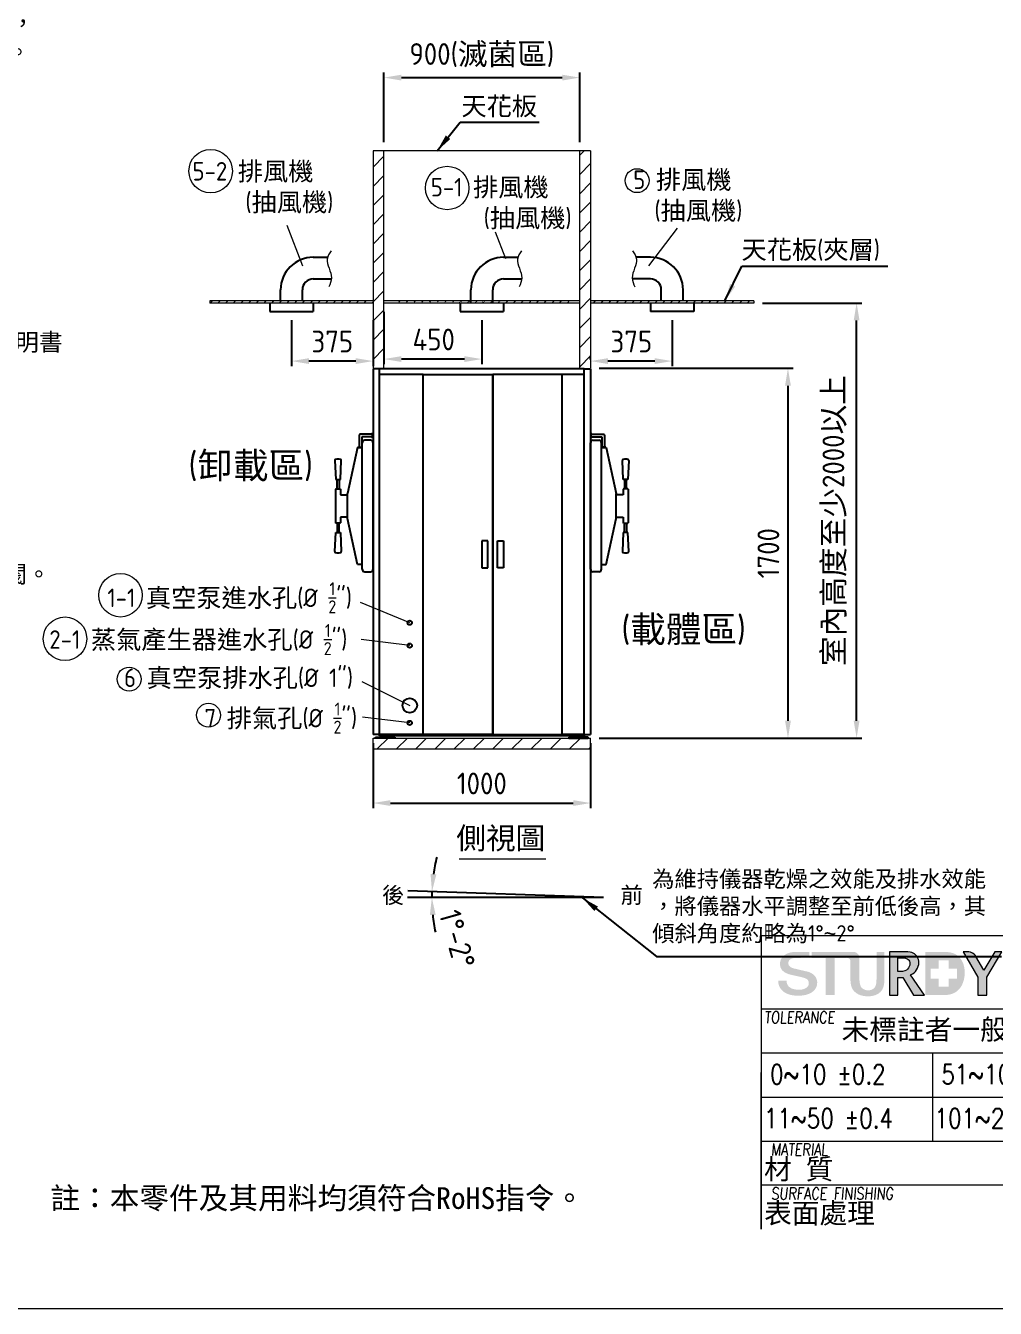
# Model space of a CAD drawing. Header units: millimetres. Extents: x 14345 to 27530, y 147 to 9417.
# Drawn here: x 17980 to 22438, y 147 to 6044 of the extents above; entities that cross this region are included whole.
import ezdxf

# ---------------------------------------------------------------- set-up
doc = ezdxf.new("R2010")
doc.units = ezdxf.units.MM
doc.header["$MEASUREMENT"] = 0
doc.linetypes.add('HIDDEN', pattern=[9.525, 6.35, -3.175])
doc.layers.get('0').update_dxf_attribs({"lineweight": 25})
for name, color, linetype, lineweight in [('D', 3, 'Continuous', 13), ('F', 7, 'Continuous', 15), ('H', 2, 'HIDDEN', 15), ('S', 4, 'Continuous', 15)]:
    doc.layers.add(name, color=color, linetype=linetype, lineweight=lineweight)
doc.styles.get("Standard").update_dxf_attribs({"font": 'KAIU.TTF'})
doc.styles.add('STU25', font='isocp2.shx')
doc.styles.add('Text', font='romans.shx', dxfattribs={"width": 0.8, "oblique": 10})
doc.dimstyles.new('STU25', dxfattribs={"dimscale": 40, "dimtxt": 2.5, "dimasz": 2, "dimexe": 0.6, "dimexo": 1, "dimgap": 1, "dimtad": 1, "dimdsep": 46, "dimtxsty": 'STU25', "dimcen": 2, "dimazin": 2, "dimtfac": 1, "dimtmove": 0, "dimatfit": 3, "dimfxl": 0, "dimtolj": 1, "dimtzin": 0, "dimarcsym": 0})
doc.dimstyles.new('STU25$7', dxfattribs={"dimscale": 40, "dimtxt": 2.5, "dimasz": 2, "dimexe": 1.25, "dimexo": 0.625, "dimgap": 1, "dimtad": 0, "dimdec": 4, "dimdsep": 46, "dimtxsty": 'STU25', "dimcen": 2.5, "dimazin": 2, "dimtfac": 1, "dimtdec": 4, "dimtmove": 0, "dimatfit": 3, "dimfxl": 0, "dimtolj": 1, "dimtzin": 0, "dimarcsym": 0})

# ---------------------------------------------------------------- blocks, each defined once
blk = doc.blocks.new('*D1')
at = {"layer": 'D', "color": 0, "linetype": 'Continuous', "lineweight": -2}
for start, end in [(166.38711, 172.19355), (178, 180), (185.80645, 191.61289)]:
    blk.add_arc((20637.2, 2035.8), 789.7, start, end, dxfattribs=at)
at = {"layer": 'D', "color": 0}
for points in [[(19841.5, 2144.2), (19868.1, 2141.9), (19848, 2063.4)], [(19864.9, 1956.6), (19838.2, 1955.2), (19847.5, 2035.8)]]:
    blk.add_solid(points, dxfattribs=at)
at = {"layer": 'Defpoints', "color": 0}
for p in [(19736.8, 2067.3), (19736.2, 2035.8), (19847.7, 2054.2), (20637.2, 2035.8), (20637.2, 2035.8)]:
    blk.add_point(p, dxfattribs=at)
at = {"layer": 'D', "color": 0, "insert": (19964, 1845.1), "char_height": 100, "attachment_point": 5, "rotation": 285.81497, "style": 'STU25'}
blk.add_mtext('1%%D-2%%D', dxfattribs=at)
blk = doc.blocks.new('*D8')
at = {"layer": 'D', "color": 0, "lineweight": -2}
for p, q in [((21367.2, 4769.1), (21824.2, 4769.1)), ((21800.2, 2849.1), (21800.2, 4689.1)), ((20617.2, 2769.1), (21824.2, 2769.1))]:
    blk.add_line(p, q, dxfattribs=at)
at = {"layer": 'D', "color": 0}
for points in [[(21813.5, 4689.1), (21786.8, 4689.1), (21800.2, 4769.1)], [(21786.8, 2849.1), (21813.5, 2849.1), (21800.2, 2769.1)]]:
    blk.add_solid(points, dxfattribs=at)
at = {"layer": 'Defpoints', "color": 0}
for p in [(21327.2, 4769.1), (21800.2, 4769.1), (20577.2, 2769.1)]:
    blk.add_point(p, dxfattribs=at)
at = {"layer": 'D', "color": 0, "insert": (21699.1, 3769.1), "char_height": 100, "attachment_point": 5, "rotation": 90, "style": 'STU25'}
blk.add_mtext('\\A1;{\\f標楷體|b0|i0|c136|p65;室內高度至少}2000{\\f標楷體|b0|i0|c136|p65;以上}', dxfattribs=at)
blk = doc.blocks.new('*D9')
at = {"layer": 'D', "color": 0, "linetype": 'Continuous', "lineweight": -2}
for p, q in [((20952.2, 4690), (20952.2, 4478.3)), ((20577.2, 4510.1), (20577.2, 4526.3)), ((20872.2, 4502.3), (20657.2, 4502.3))]:
    blk.add_line(p, q, dxfattribs=at)
at = {"layer": 'D', "color": 0}
for points in [[(20657.2, 4515.7), (20657.2, 4489), (20577.2, 4502.3)], [(20872.2, 4489), (20872.2, 4515.7), (20952.2, 4502.3)]]:
    blk.add_solid(points, dxfattribs=at)
at = {"layer": 'Defpoints', "color": 0}
for p in [(20952.2, 4730), (20577.2, 4502.3), (20577.2, 4470.1)]:
    blk.add_point(p, dxfattribs=at)
at = {"layer": 'D', "color": 0, "insert": (20764.7, 4592.3), "char_height": 100, "attachment_point": 5, "style": 'STU25'}
blk.add_mtext('\\A1;375', dxfattribs=at)
blk = doc.blocks.new('*D12')
at = {"layer": 'D', "color": 0, "lineweight": -2}
for p, q in [((19577.2, 2746.1), (19577.2, 2446.5)), ((20577.2, 2746.1), (20577.2, 2446.5)), ((19657.2, 2470.5), (20497.2, 2470.5))]:
    blk.add_line(p, q, dxfattribs=at)
at = {"layer": 'D', "color": 0}
for points in [[(19657.2, 2483.8), (19657.2, 2457.1), (19577.2, 2470.5)], [(20497.2, 2457.1), (20497.2, 2483.8), (20577.2, 2470.5)]]:
    blk.add_solid(points, dxfattribs=at)
at = {"layer": 'Defpoints', "color": 0}
for p in [(19577.2, 2786.1), (20577.2, 2786.1), (20577.2, 2470.5)]:
    blk.add_point(p, dxfattribs=at)
at = {"layer": 'D', "color": 0, "insert": (20077.2, 2560.5), "char_height": 100, "attachment_point": 5, "style": 'STU25'}
blk.add_mtext('\\A1;1000', dxfattribs=at)
blk = doc.blocks.new('*D16')
at = {"layer": 'D', "color": 0, "lineweight": -2}
for p, q in [((19627.2, 4729.1), (19627.2, 4487.6)), ((20077.2, 4690), (20077.2, 4487.6)), ((19997.2, 4511.6), (19707.2, 4511.6))]:
    blk.add_line(p, q, dxfattribs=at)
at = {"layer": 'D', "color": 0}
for points in [[(19707.2, 4525), (19707.2, 4498.3), (19627.2, 4511.6)], [(19997.2, 4498.3), (19997.2, 4525), (20077.2, 4511.6)]]:
    blk.add_solid(points, dxfattribs=at)
at = {"layer": 'Defpoints', "color": 0}
for p in [(19627.2, 4769.1), (20077.2, 4730), (19627.2, 4511.6)]:
    blk.add_point(p, dxfattribs=at)
at = {"layer": 'D', "color": 0, "insert": (19856.1, 4601.6), "char_height": 100, "attachment_point": 5, "style": 'STU25'}
blk.add_mtext('\\A1;450', dxfattribs=at)
blk = doc.blocks.new('*D17')
at = {"layer": 'D', "color": 0, "lineweight": -2}
for p, q in [((19627.2, 5509.1), (19627.2, 5829.7)), ((19707.2, 5805.7), (20447.2, 5805.7)), ((20527.2, 5509.1), (20527.2, 5829.7))]:
    blk.add_line(p, q, dxfattribs=at)
at = {"layer": 'D', "color": 0}
for points in [[(19707.2, 5819), (19707.2, 5792.3), (19627.2, 5805.7)], [(20447.2, 5792.3), (20447.2, 5819), (20527.2, 5805.7)]]:
    blk.add_solid(points, dxfattribs=at)
at = {"layer": 'Defpoints', "color": 0}
for p in [(20527.2, 5805.7), (19627.2, 5469.1), (20527.2, 5469.1)]:
    blk.add_point(p, dxfattribs=at)
at = {"layer": 'D', "color": 0, "insert": (20077.2, 5908.6), "char_height": 100, "attachment_point": 5, "style": 'STU25'}
blk.add_mtext('\\A1;900({\\f標楷體|b0|i0|c136|p65;滅菌區})', dxfattribs=at)
blk = doc.blocks.new('*D19')
at = {"layer": 'D', "color": 0, "lineweight": -2}
for p, q in [((20617.2, 4469.1), (21508.6, 4469.1)), ((21484.6, 4389.1), (21484.6, 2849.1)), ((20617.2, 2769.1), (21508.6, 2769.1))]:
    blk.add_line(p, q, dxfattribs=at)
at = {"layer": 'D', "color": 0}
for points in [[(21498, 4389.1), (21471.3, 4389.1), (21484.6, 4469.1)], [(21471.3, 2849.1), (21498, 2849.1), (21484.6, 2769.1)]]:
    blk.add_solid(points, dxfattribs=at)
at = {"layer": 'Defpoints', "color": 0}
for p in [(20577.2, 4469.1), (20577.2, 2769.1), (21484.6, 2769.1)]:
    blk.add_point(p, dxfattribs=at)
at = {"layer": 'D', "color": 0, "insert": (21394.6, 3619.1), "char_height": 100, "attachment_point": 5, "rotation": 90, "style": 'STU25'}
blk.add_mtext('\\A1;1700', dxfattribs=at)
blk = doc.blocks.new('*D21')
at = {"layer": 'D', "color": 0, "linetype": 'Continuous', "lineweight": -2}
for p, q in [((19202.2, 4690), (19202.2, 4478.3)), ((19577.2, 4690), (19577.2, 4478.3)), ((19497.2, 4502.3), (19282.2, 4502.3))]:
    blk.add_line(p, q, dxfattribs=at)
at = {"layer": 'D', "color": 0}
for points in [[(19282.2, 4515.7), (19282.2, 4489), (19202.2, 4502.3)], [(19497.2, 4489), (19497.2, 4515.7), (19577.2, 4502.3)]]:
    blk.add_solid(points, dxfattribs=at)
at = {"layer": 'Defpoints', "color": 0}
for p in [(19202.2, 4730), (19577.2, 4730), (19202.2, 4502.3)]:
    blk.add_point(p, dxfattribs=at)
at = {"layer": 'D', "color": 0, "insert": (19389.7, 4592.3), "char_height": 100, "attachment_point": 5, "style": 'STU25'}
blk.add_mtext('\\A1;375', dxfattribs=at)
blk = doc.blocks.new('新駿LOGO')
at = {"layer": 'F'}
h = blk.add_hatch(color=256, dxfattribs=at)
edge = h.paths.add_edge_path()
edge.add_spline(control_points=[(-529.05, -442.14), (-529.05, -442.31), (-529.02, -442.45), (-528.95, -442.56), (-528.89, -442.68), (-528.8, -442.78), (-528.69, -442.85), (-528.57, -442.93), (-528.44, -442.98), (-528.29, -443.01), (-528.15, -443.05), (-527.99, -443.07), (-527.81, -443.07), (-527.62, -443.07), (-527.47, -443.05), (-527.33, -443.01), (-527.2, -442.97), (-527.09, -442.92), (-527.01, -442.86), (-526.93, -442.8), (-526.87, -442.73), (-526.83, -442.65), (-526.8, -442.57), (-526.78, -442.49), (-526.78, -442.41), (-526.78, -442.25), (-526.82, -442.13), (-526.91, -442.05), (-526.99, -441.97), (-527.08, -441.91), (-527.18, -441.88), (-527.36, -441.83), (-527.56, -441.77), (-527.79, -441.72), (-528.02, -441.67), (-528.3, -441.61), (-528.64, -441.53), (-528.85, -441.48), (-529.02, -441.41), (-529.16, -441.34), (-529.3, -441.26), (-529.41, -441.17), (-529.5, -441.07), (-529.58, -440.98), (-529.64, -440.87), (-529.67, -440.77), (-529.7, -440.66), (-529.72, -440.55), (-529.72, -440.43), (-529.72, -440.22), (-529.67, -440.03), (-529.57, -439.87), (-529.46, -439.71), (-529.33, -439.58), (-529.16, -439.47), (-528.99, -439.37), (-528.85, -439.31), (-528.64, -439.26), (-528.43, -439.21), (-528.13, -439.2), (-527.91, -439.2), (-527.66, -439.2), (-526.73, -439.2), (-526.73, -439.2), (-526.73, -439.2), (-526.73, -439.81), (-526.73, -439.81), (-526.73, -439.81), (-528.14, -439.8), (-528.28, -439.83), (-528.39, -439.85), (-528.48, -439.86), (-528.56, -439.9), (-528.65, -439.94), (-528.72, -440), (-528.78, -440.07), (-528.84, -440.14), (-528.87, -440.23), (-528.87, -440.34), (-528.87, -440.5), (-528.81, -440.62), (-528.7, -440.7), (-528.6, -440.79), (-528.46, -440.85), (-528.28, -440.9), (-528.27, -440.9), (-528.19, -440.92), (-528.07, -440.95), (-527.94, -440.98), (-527.8, -441.01), (-527.65, -441.05), (-527.49, -441.09), (-527.34, -441.12), (-527.19, -441.16), (-527.04, -441.19), (-526.94, -441.21), (-526.87, -441.23), (-526.71, -441.27), (-526.58, -441.34), (-526.46, -441.41), (-526.34, -441.49), (-526.24, -441.58), (-526.16, -441.67), (-526.08, -441.77), (-526.02, -441.88), (-525.98, -441.99), (-525.94, -442.1), (-525.92, -442.22), (-525.92, -442.33), (-525.92, -442.57), (-525.98, -442.78), (-526.09, -442.95), (-526.2, -443.12), (-526.35, -443.26), (-526.53, -443.37), (-526.71, -443.48), (-526.92, -443.55), (-527.15, -443.61), (-527.39, -443.66), (-527.62, -443.68), (-527.87, -443.68), (-528.14, -443.68), (-528.41, -443.65), (-528.65, -443.59), (-528.9, -443.53), (-529.11, -443.44), (-529.3, -443.31), (-529.48, -443.19), (-529.63, -443.03), (-529.74, -442.83), (-529.84, -442.64), (-529.9, -442.41), (-529.91, -442.14), (-529.91, -442.14), (-529.05, -442.14), (-529.05, -442.14)], knot_values=[0, 0, 0, 0, 1, 1, 1, 2, 2, 2, 3, 3, 3, 4, 4, 4, 5, 5, 5, 6, 6, 6, 7, 7, 7, 8, 8, 8, 9, 9, 9, 10, 10, 10, 11, 11, 11, 12, 12, 12, 13, 13, 13, 14, 14, 14, 15, 15, 15, 16, 16, 16, 17, 17, 17, 18, 18, 18, 19, 19, 19, 20, 20, 20, 21, 21, 21, 22, 22, 22, 23, 23, 23, 24, 24, 24, 25, 25, 25, 26, 26, 26, 27, 27, 27, 28, 28, 28, 29, 29, 29, 30, 30, 30, 31, 31, 31, 32, 32, 32, 33, 33, 33, 34, 34, 34, 35, 35, 35, 36, 36, 36, 37, 37, 37, 38, 38, 38, 39, 39, 39, 40, 40, 40, 41, 41, 41, 42, 42, 42, 43, 43, 43, 44, 44, 44, 45, 45, 45, 45], degree=3, periodic=0)
edge = h.paths.add_edge_path()
edge.add_spline(control_points=[(-522.53, -440.14), (-522.54, -440.04), (-522.57, -439.94), (-522.63, -439.9), (-522.77, -439.79), (-522.9, -439.81), (-522.9, -439.81), (-522.9, -439.81), (-523.02, -439.81), (-523.02, -439.81), (-523.02, -439.81), (-524.14, -439.81), (-524.14, -439.81), (-524.14, -439.81), (-524.14, -443.62), (-524.14, -443.62), (-524.14, -443.62), (-525.06, -443.62), (-525.06, -443.62), (-525.06, -443.62), (-525.06, -439.81), (-525.06, -439.81), (-525.06, -439.81), (-526.47, -439.81), (-526.47, -439.81), (-526.47, -439.81), (-526.47, -439.2), (-526.47, -439.2), (-526.47, -439.2), (-522.39, -439.2), (-522.39, -439.2)], knot_values=[5.578051, 5.578051, 5.578051, 5.578051, 6, 6, 6, 7, 7, 7, 8, 8, 8, 9, 9, 9, 10, 10, 10, 11, 11, 11, 12, 12, 12, 13, 13, 13, 14, 14, 14, 15, 15, 15, 15], degree=3, periodic=0)
edge.add_spline(control_points=[(-522.4, -439.2), (-522.31, -439.2), (-522.22, -439.2), (-522.22, -439.2), (-522.22, -439.2), (-521.96, -439.19), (-521.76, -439.41), (-521.58, -439.61), (-521.61, -439.85), (-521.61, -439.85), (-521.61, -439.85), (-521.61, -441.92), (-521.61, -441.92), (-521.61, -442.41), (-521.52, -442.73), (-521.36, -442.89), (-521.19, -443.05), (-520.97, -443.13), (-520.71, -443.13), (-520.45, -443.13), (-520.24, -443.05), (-520.09, -442.89), (-519.93, -442.74), (-519.86, -442.43), (-519.86, -441.98), (-519.86, -441.98), (-519.86, -439.2), (-519.86, -439.2), (-519.86, -439.2), (-519.05, -439.2), (-519.05, -439.2), (-519.05, -439.2), (-519.05, -441.92), (-519.05, -441.92), (-519.05, -442.43), (-519.12, -442.8), (-519.25, -443.02), (-519.38, -443.24), (-519.56, -443.42), (-519.8, -443.54), (-520.05, -443.67), (-520.35, -443.74), (-520.73, -443.74), (-521.09, -443.74), (-521.41, -443.68), (-521.67, -443.56), (-521.93, -443.44), (-522.14, -443.26), (-522.3, -443.03), (-522.45, -442.8), (-522.53, -442.42), (-522.53, -441.91), (-522.53, -441.91), (-522.53, -440.92), (-522.53, -440.14)], knot_values=[0.44538, 0.44538, 0.44538, 0.44538, 1, 1, 1, 2, 2, 2, 3, 3, 3, 4, 4, 4, 5, 5, 5, 6, 6, 6, 7, 7, 7, 8, 8, 8, 9, 9, 9, 10, 10, 10, 11, 11, 11, 12, 12, 12, 13, 13, 13, 14, 14, 14, 15, 15, 15, 16, 16, 16, 17, 17, 17, 17.603917, 17.603917, 17.603917, 17.603917], degree=3, periodic=0)
h = blk.add_hatch(color=256, dxfattribs=at)
edge = h.paths.add_edge_path()
edge.add_spline(control_points=[(-526.47, -439.2), (-526.47, -439.2), (-526.47, -439.81), (-526.47, -439.81)], knot_values=[-14, -14, -14, -14, -13, -13, -13, -13], degree=3, periodic=0)
edge.add_spline(control_points=[(-526.47, -439.81), (-526.47, -439.81), (-525.06, -439.81), (-525.06, -439.81)], knot_values=[-13, -13, -13, -13, -12, -12, -12, -12], degree=3, periodic=0)
edge.add_spline(control_points=[(-525.06, -439.81), (-525.06, -439.81), (-525.06, -443.62), (-525.06, -443.62)], knot_values=[-12, -12, -12, -12, -11, -11, -11, -11], degree=3, periodic=0)
edge.add_spline(control_points=[(-525.06, -443.62), (-525.06, -443.62), (-524.14, -443.62), (-524.14, -443.62)], knot_values=[-11, -11, -11, -11, -10, -10, -10, -10], degree=3, periodic=0)
edge.add_spline(control_points=[(-524.14, -443.62), (-524.14, -443.62), (-524.14, -439.81), (-524.14, -439.81)], knot_values=[-10, -10, -10, -10, -9, -9, -9, -9], degree=3, periodic=0)
edge.add_spline(control_points=[(-524.14, -439.81), (-524.14, -439.81), (-523.02, -439.81), (-523.02, -439.81)], knot_values=[-9, -9, -9, -9, -8, -8, -8, -8], degree=3, periodic=0)
edge.add_spline(control_points=[(-523.02, -439.81), (-523.02, -439.81), (-522.9, -439.81), (-522.9, -439.81)], knot_values=[-8, -8, -8, -8, -7, -7, -7, -7], degree=3, periodic=0)
edge.add_spline(control_points=[(-522.9, -439.81), (-522.9, -439.81), (-522.77, -439.79), (-522.63, -439.9)], knot_values=[-7, -7, -7, -7, -6, -6, -6, -6], degree=3, periodic=0)
edge.add_spline(control_points=[(-522.63, -439.9), (-522.57, -439.94), (-522.54, -440.04), (-522.53, -440.14)], knot_values=[-6, -6, -6, -6, -5.578051, -5.578051, -5.578051, -5.578051], degree=3, periodic=0)
edge.add_spline(control_points=[(-522.53, -440.14), (-522.53, -440.92), (-522.53, -441.91), (-522.53, -441.91)], knot_values=[-17.603917, -17.603917, -17.603917, -17.603917, -17, -17, -17, -17], degree=3, periodic=0)
edge.add_spline(control_points=[(-522.53, -441.91), (-522.53, -442.42), (-522.45, -442.8), (-522.3, -443.03)], knot_values=[-17, -17, -17, -17, -16, -16, -16, -16], degree=3, periodic=0)
edge.add_spline(control_points=[(-522.3, -443.03), (-522.14, -443.26), (-521.93, -443.44), (-521.67, -443.56)], knot_values=[-16, -16, -16, -16, -15, -15, -15, -15], degree=3, periodic=0)
edge.add_spline(control_points=[(-521.67, -443.56), (-521.41, -443.68), (-521.09, -443.74), (-520.73, -443.74)], knot_values=[-15, -15, -15, -15, -14, -14, -14, -14], degree=3, periodic=0)
edge.add_spline(control_points=[(-520.73, -443.74), (-520.35, -443.74), (-520.05, -443.67), (-519.8, -443.54)], knot_values=[-14, -14, -14, -14, -13, -13, -13, -13], degree=3, periodic=0)
edge.add_spline(control_points=[(-519.8, -443.54), (-519.56, -443.42), (-519.38, -443.24), (-519.25, -443.02)], knot_values=[-13, -13, -13, -13, -12, -12, -12, -12], degree=3, periodic=0)
edge.add_spline(control_points=[(-519.25, -443.02), (-519.12, -442.8), (-519.05, -442.43), (-519.05, -441.92)], knot_values=[-12, -12, -12, -12, -11, -11, -11, -11], degree=3, periodic=0)
edge.add_spline(control_points=[(-519.05, -441.92), (-519.05, -441.92), (-519.05, -439.2), (-519.05, -439.2)], knot_values=[-11, -11, -11, -11, -10, -10, -10, -10], degree=3, periodic=0)
edge.add_spline(control_points=[(-519.05, -439.2), (-519.05, -439.2), (-519.86, -439.2), (-519.86, -439.2)], knot_values=[-10, -10, -10, -10, -9, -9, -9, -9], degree=3, periodic=0)
edge.add_spline(control_points=[(-519.86, -439.2), (-519.86, -439.2), (-519.86, -441.98), (-519.86, -441.98)], knot_values=[-9, -9, -9, -9, -8, -8, -8, -8], degree=3, periodic=0)
edge.add_spline(control_points=[(-519.86, -441.98), (-519.86, -442.43), (-519.93, -442.74), (-520.09, -442.89)], knot_values=[-8, -8, -8, -8, -7, -7, -7, -7], degree=3, periodic=0)
edge.add_spline(control_points=[(-520.09, -442.89), (-520.24, -443.05), (-520.45, -443.13), (-520.71, -443.13)], knot_values=[-7, -7, -7, -7, -6, -6, -6, -6], degree=3, periodic=0)
edge.add_spline(control_points=[(-520.71, -443.13), (-520.97, -443.13), (-521.19, -443.05), (-521.36, -442.89)], knot_values=[-6, -6, -6, -6, -5, -5, -5, -5], degree=3, periodic=0)
edge.add_spline(control_points=[(-521.36, -442.89), (-521.52, -442.73), (-521.61, -442.41), (-521.61, -441.92)], knot_values=[-5, -5, -5, -5, -4, -4, -4, -4], degree=3, periodic=0)
edge.add_spline(control_points=[(-521.61, -441.92), (-521.61, -441.92), (-521.61, -439.85), (-521.61, -439.85)], knot_values=[-4, -4, -4, -4, -3, -3, -3, -3], degree=3, periodic=0)
edge.add_spline(control_points=[(-521.61, -439.85), (-521.61, -439.85), (-521.61, -439.85), (-521.61, -439.85)], knot_values=[-3, -3, -3, -3, -2.999949, -2.999949, -2.999949, -2.999949], degree=3, periodic=0)
edge.add_spline(control_points=[(-521.61, -439.85), (-521.61, -439.85), (-521.58, -439.61), (-521.76, -439.41)], knot_values=[-2.999949, -2.999949, -2.999949, -2.999949, -2, -2, -2, -2], degree=3, periodic=0)
edge.add_spline(control_points=[(-521.76, -439.41), (-521.96, -439.19), (-522.22, -439.2), (-522.22, -439.2)], knot_values=[-2, -2, -2, -2, -1, -1, -1, -1], degree=3, periodic=0)
edge.add_spline(control_points=[(-522.22, -439.2), (-522.22, -439.2), (-526.47, -439.2), (-526.47, -439.2)], knot_values=[-15, -15, -15, -15, -14, -14, -14, -14], degree=3, periodic=0)
h = blk.add_hatch(color=256, dxfattribs=at)
edge = h.paths.add_edge_path()
edge.add_spline(control_points=[(-518.54, -443.62), (-518.54, -443.62), (-518.54, -439.2), (-518.54, -439.2), (-518.54, -439.2), (-516.88, -439.2), (-516.88, -439.2), (-516.55, -439.2), (-516.29, -439.25), (-516.11, -439.33), (-515.93, -439.41), (-515.79, -439.54), (-515.69, -439.72), (-515.59, -439.89), (-515.54, -440.08), (-515.54, -440.3), (-515.54, -440.56), (-515.61, -440.8), (-515.76, -441.03), (-515.91, -441.26), (-516.12, -441.44), (-516.39, -441.56), (-516.39, -441.56), (-514.95, -443.62), (-514.95, -443.62), (-514.95, -443.62), (-516.07, -443.62), (-516.07, -443.62), (-516.07, -443.62), (-517.17, -441.81), (-517.17, -441.81), (-517.17, -441.81), (-517.67, -441.81), (-517.67, -441.81), (-517.67, -441.81), (-517.67, -443.62), (-517.67, -443.62), (-517.67, -443.62), (-518.54, -443.62), (-518.54, -443.62)], knot_values=[0, 0, 0, 0, 1, 1, 1, 2, 2, 2, 3, 3, 3, 4, 4, 4, 5, 5, 5, 6, 6, 6, 7, 7, 7, 8, 8, 8, 9, 9, 9, 10, 10, 10, 11, 11, 11, 12, 12, 12, 13, 13, 13, 13], degree=3, periodic=1)
edge = h.paths.add_edge_path(flags=16)
edge.add_spline(control_points=[(-517.67, -441.21), (-517.67, -441.21), (-517.46, -441.21), (-517.46, -441.21), (-517.08, -441.21), (-516.82, -441.13), (-516.68, -440.96), (-516.53, -440.8), (-516.46, -440.61), (-516.46, -440.4), (-516.46, -440.22), (-516.52, -440.08), (-516.63, -439.97), (-516.75, -439.86), (-516.99, -439.81), (-517.35, -439.81), (-517.35, -439.81), (-517.67, -439.81), (-517.67, -439.81), (-517.67, -439.81), (-517.67, -441.21), (-517.67, -441.21)], knot_values=[0, 0, 0, 0, 1, 1, 1, 2, 2, 2, 3, 3, 3, 4, 4, 4, 5, 5, 5, 6, 6, 6, 7, 7, 7, 7], degree=3, periodic=1)
h = blk.add_hatch(color=256, dxfattribs=at)
edge = h.paths.add_edge_path()
edge.add_spline(control_points=[(-514.87, -443.62), (-514.87, -443.62), (-513.05, -443.62), (-513.05, -443.62)], knot_values=[-9, -9, -9, -9, -8, -8, -8, -8], degree=3, periodic=0)
edge.add_spline(control_points=[(-513.05, -443.62), (-512.51, -443.62), (-512.09, -443.52), (-511.79, -443.32)], knot_values=[-8, -8, -8, -8, -7, -7, -7, -7], degree=3, periodic=0)
edge.add_spline(control_points=[(-511.79, -443.32), (-511.48, -443.12), (-511.25, -442.85), (-511.09, -442.5)], knot_values=[-7, -7, -7, -7, -6, -6, -6, -6], degree=3, periodic=0)
edge.add_spline(control_points=[(-511.09, -442.5), (-510.93, -442.15), (-510.85, -441.76), (-510.85, -441.32)], knot_values=[-6, -6, -6, -6, -5, -5, -5, -5], degree=3, periodic=0)
edge.add_spline(control_points=[(-510.85, -441.32), (-510.85, -440.87), (-510.93, -440.49), (-511.1, -440.17)], knot_values=[-5, -5, -5, -5, -4, -4, -4, -4], degree=3, periodic=0)
edge.add_spline(control_points=[(-511.1, -440.17), (-511.27, -439.85), (-511.49, -439.61), (-511.78, -439.45)], knot_values=[-4, -4, -4, -4, -3, -3, -3, -3], degree=3, periodic=0)
edge.add_spline(control_points=[(-511.78, -439.45), (-512.06, -439.29), (-512.46, -439.2), (-512.97, -439.2)], knot_values=[-3, -3, -3, -3, -2, -2, -2, -2], degree=3, periodic=0)
edge.add_spline(control_points=[(-512.97, -439.2), (-512.97, -439.2), (-514.87, -439.2), (-514.87, -439.2)], knot_values=[-2, -2, -2, -2, -1, -1, -1, -1], degree=3, periodic=0)
edge.add_spline(control_points=[(-514.87, -439.2), (-514.87, -439.2), (-514.87, -443.62), (-514.87, -443.62)], knot_values=[-1, -1, -1, -1, 0, 0, 0, 0], degree=3, periodic=0)
h.paths.add_polyline_path([(-514.34, -441.95), (-514.34, -440.92), (-513.51, -440.92), (-513.51, -440.07), (-512.48, -440.07), (-512.48, -440.92), (-511.64, -440.92), (-511.64, -441.95), (-512.48, -441.95), (-512.48, -442.77), (-513.51, -442.77), (-513.51, -441.95)], flags=16)
h = blk.add_hatch(color=256, dxfattribs=at)
edge = h.paths.add_edge_path()
edge.add_spline(control_points=[(-509.51, -443.62), (-509.51, -443.62), (-509.51, -441.77), (-509.51, -441.77), (-509.51, -441.77), (-511, -439.2), (-511, -439.2), (-511, -439.2), (-510.64, -439.2), (-510.64, -439.2), (-510.64, -439.2), (-510.3, -439.19), (-510.04, -439.32), (-509.79, -439.45), (-509.71, -439.68), (-509.71, -439.68), (-509.71, -439.68), (-508.9, -441.07), (-508.9, -441.07), (-508.9, -441.07), (-507.78, -439.2), (-507.78, -439.2), (-507.78, -439.2), (-507.05, -439.2), (-507.05, -439.2), (-507.05, -439.2), (-508.59, -441.77), (-508.59, -441.77), (-508.59, -441.77), (-508.59, -443.62), (-508.59, -443.62), (-508.59, -443.62), (-509.51, -443.62), (-509.51, -443.62)], knot_values=[0, 0, 0, 0, 1, 1, 1, 2, 2, 2, 3, 3, 3, 4, 4, 4, 5, 5, 5, 6, 6, 6, 7, 7, 7, 8, 8, 8, 9, 9, 9, 10, 10, 10, 11, 11, 11, 11], degree=3, periodic=1)
at = {"layer": 'F', "lineweight": 0}
for points, knots in [([(-518.54, -443.62), (-518.54, -443.62), (-518.54, -439.2), (-518.54, -439.2), (-518.54, -439.2), (-516.88, -439.2), (-516.88, -439.2), (-516.55, -439.2), (-516.29, -439.25), (-516.11, -439.33), (-515.93, -439.41), (-515.79, -439.54), (-515.69, -439.72), (-515.59, -439.89), (-515.54, -440.08), (-515.54, -440.3), (-515.54, -440.56), (-515.61, -440.8), (-515.76, -441.03), (-515.91, -441.26), (-516.12, -441.44), (-516.39, -441.56), (-516.39, -441.56), (-514.95, -443.62), (-514.95, -443.62), (-514.95, -443.62), (-516.07, -443.62), (-516.07, -443.62), (-516.07, -443.62), (-517.17, -441.81), (-517.17, -441.81), (-517.17, -441.81), (-517.67, -441.81), (-517.67, -441.81), (-517.67, -441.81), (-517.67, -443.62), (-517.67, -443.62), (-517.67, -443.62), (-518.54, -443.62), (-518.54, -443.62)], [0, 0, 0, 0, 1, 1, 1, 2, 2, 2, 3, 3, 3, 4, 4, 4, 5, 5, 5, 6, 6, 6, 7, 7, 7, 8, 8, 8, 9, 9, 9, 10, 10, 10, 11, 11, 11, 12, 12, 12, 13, 13, 13, 13]), ([(-517.67, -441.21), (-517.67, -441.21), (-517.46, -441.21), (-517.46, -441.21), (-517.08, -441.21), (-516.82, -441.13), (-516.68, -440.96), (-516.53, -440.8), (-516.46, -440.61), (-516.46, -440.4), (-516.46, -440.22), (-516.52, -440.08), (-516.63, -439.97), (-516.75, -439.86), (-516.99, -439.81), (-517.35, -439.81), (-517.35, -439.81), (-517.67, -439.81), (-517.67, -439.81), (-517.67, -439.81), (-517.67, -441.21), (-517.67, -441.21)], [0, 0, 0, 0, 1, 1, 1, 2, 2, 2, 3, 3, 3, 4, 4, 4, 5, 5, 5, 6, 6, 6, 7, 7, 7, 7]), ([(-509.51, -443.62), (-509.51, -443.62), (-509.51, -441.77), (-509.51, -441.77), (-509.51, -441.77), (-511, -439.2), (-511, -439.2), (-511, -439.2), (-510.64, -439.2), (-510.64, -439.2), (-510.64, -439.2), (-510.3, -439.19), (-510.04, -439.32), (-509.79, -439.45), (-509.71, -439.68), (-509.71, -439.68), (-509.71, -439.68), (-508.9, -441.07), (-508.9, -441.07), (-508.9, -441.07), (-507.78, -439.2), (-507.78, -439.2), (-507.78, -439.2), (-507.05, -439.2), (-507.05, -439.2), (-507.05, -439.2), (-508.59, -441.77), (-508.59, -441.77), (-508.59, -441.77), (-508.59, -443.62), (-508.59, -443.62), (-508.59, -443.62), (-509.51, -443.62), (-509.51, -443.62)], [0, 0, 0, 0, 1, 1, 1, 2, 2, 2, 3, 3, 3, 4, 4, 4, 5, 5, 5, 6, 6, 6, 7, 7, 7, 8, 8, 8, 9, 9, 9, 10, 10, 10, 11, 11, 11, 11])]:
    blk.add_open_spline(points, degree=3, knots=knots, dxfattribs=at)
blk = doc.blocks.new('H421')
at = {"layer": 'F', "color": 7}
for p, q in [((155.91, 38.09), (286.91, 38.09)), ((155.91, 30.59), (286.91, 30.59)), ((155.91, 26.09), (227.91, 26.09)), ((173.41, 26.09), (173.41, 17.09)), ((155.91, 8.09), (155.91, 24.09)), ((155.91, 21.59), (286.91, 21.59)), ((155.91, 17.09), (286.91, 17.09)), ((286.91, 12.59), (155.91, 12.59))]:
    blk.add_line(p, q, dxfattribs=at)
at = {"layer": 'F'}
for p, q in [((155.91, 38.09), (155.91, 17.09)), ((155.91, 24.09), (155.91, 16.09)), ((155.91, 17.09), (155.91, 8.09))]:
    blk.add_line(p, q, dxfattribs=at)
blk.add_blockref('新駿LOGO', (687.56, 475.62))
at = {"layer": 'F', "color": 1, "lineweight": 15, "style": 'Text', "oblique": 5, "width": 0.8}
for s, p in [('TOLERANCE', (156.23, 29.13)), ('MATERIAL', (156.92, 15.63)), ('SURFACE FINISHING', (156.92, 11.13))]:
    blk.add_text(s, height=1.2, dxfattribs=at).set_placement(p)
at = {"layer": 'F', "lineweight": -3}
for s, p in [('未標註者一般公差表', (164.12, 27.45)), ('材 質', (156.21, 13.19)), ('表面處理', (156.21, 8.69))]:
    blk.add_text(s, height=2.076, dxfattribs=at).set_placement(p)
at = {"layer": 'F', "lineweight": 20, "style": 'Text', "width": 0.8}
for s, p in [('0~10 ±0.2', (156.82, 22.91)), ('51~100±0.6', (174.32, 22.91)), ('11~50 ±0.4', (156.2, 18.41)), ('101~200±0.8', (173.63, 18.41))]:
    blk.add_text(s, height=2, dxfattribs=at).set_placement(p)

msp = doc.modelspace()

# ---------------------------------------------------------------- hatches: boundary and pattern name
at = {"layer": 'H', "ltscale": 5}
h = msp.add_hatch(dxfattribs=at)
h.set_pattern_fill('ANSI31', color=256, scale=500, style=0)
h.set_pattern_definition([(45, (237838.1, 23101.865), (-44.194174, 44.194174), [])])
h.paths.add_polyline_path([(19627.193, 5469.095), (19577.193, 5469.095), (19577.193, 4470.095), (19627.193, 4470.095)])
h = msp.add_hatch(dxfattribs=at)
h.set_pattern_fill('ANSI31', color=256, scale=500, style=0)
h.set_pattern_definition([(45, (237938.1, 23101.865), (-44.194174, 44.194174), [])])
h.paths.add_polyline_path([(20577.193, 5469.095), (20527.193, 5469.095), (20527.193, 4470.095), (20577.193, 4470.095)])
at = {"layer": 'H'}
h = msp.add_hatch(dxfattribs=at)
h.set_pattern_fill('ANSI31', color=256, scale=200, style=0)
h.set_pattern_definition([(45, (237838.103, 23101.865), (-17.6776695, 17.6776695), [])])
h.paths.add_polyline_path([(19577.193, 4779.095), (18827.193, 4779.095), (18827.193, 4769.095), (19577.193, 4769.095)])
h = msp.add_hatch(dxfattribs=at)
h.set_pattern_fill('ANSI31', color=256, scale=200, style=0)
h.set_pattern_definition([(45, (237888.103, 23101.865), (-17.6776695, 17.6776695), [])])
edge = h.paths.add_edge_path()
edge.add_line((20477.193, 4769.095), (20477.193, 4779.095))
edge.add_line((19677.193, 4772.365), (19677.193, 4779.095))
edge.add_line((20477.193, 4779.095), (19677.193, 4779.095))
edge.add_line((20477.193, 4769.095), (19677.193, 4769.095))
h = msp.add_hatch(dxfattribs=at)
h.set_pattern_fill('ANSI31', color=256, scale=200, style=0)
h.set_pattern_definition([(45, (237938.103, 23101.865), (-17.6776695, 17.6776695), [])])
h.paths.add_polyline_path([(20577.193, 4779.095), (21327.193, 4779.095), (21327.193, 4769.095), (20577.193, 4769.095)])
at = {"layer": 'H', "ltscale": 5}
h = msp.add_hatch(dxfattribs=at)
h.set_pattern_fill('ANSI31', color=256, scale=500, style=0)
h.set_pattern_definition([(45, (237768.79, 11057.17), (-44.194174, 44.194174), [])])
h.paths.add_polyline_path([(19577.193, 2719.095), (19577.193, 2769.095), (20577.193, 2769.095), (20577.193, 2719.095)])

# ---------------------------------------------------------------- linework, layer by layer
at = {"linetype": 'Continuous'}
for p, q in [((19302.193, 4979.843), (19368.113, 4979.843)), ((20177.193, 4979.843), (20243.113, 4979.843)), ((20852.193, 4979.843), (20786.273, 4979.843)), ((19302.193, 4879.843), (19385.487, 4879.843)), ((20177.193, 4879.843), (20260.487, 4879.843)), ((20852.193, 4879.843), (20768.899, 4879.843)), ((19152.193, 4779.095), (19152.193, 4829.843)), ((19252.193, 4779.095), (19252.193, 4829.843)), ((20027.193, 4769.095), (20027.193, 4829.843)), ((20127.193, 4769.095), (20127.193, 4829.843)), ((20902.193, 4779.095), (20902.193, 4829.843)), ((21002.193, 4779.095), (21002.193, 4829.843)), ((19102.193, 4769.095), (19102.193, 4729.952)), ((19102.193, 4729.952), (19302.193, 4729.952)), ((19302.193, 4769.095), (19302.193, 4729.952)), ((19977.193, 4769.095), (19977.193, 4729.952)), ((19977.193, 4729.952), (20177.193, 4729.952)), ((20177.193, 4769.095), (20177.193, 4729.952)), ((20852.193, 4769.095), (20852.193, 4729.952)), ((21052.193, 4729.952), (20852.193, 4729.952)), ((21052.193, 4769.095), (21052.193, 4729.952)), ((19401.193, 4045.082), (19405.693, 3958.082)), ((19426.693, 3958.082), (19431.193, 4045.082)), ((20727.693, 3958.082), (20723.193, 4045.082)), ((20753.193, 4045.082), (20748.693, 3958.082)), ((19405.693, 3958.082), (19426.693, 3958.082)), ((19411.443, 3914.845), (19411.443, 3958.082)), ((19420.943, 3958.082), (19420.943, 3914.845)), ((20748.693, 3958.082), (20727.693, 3958.082)), ((20733.443, 3958.082), (20733.443, 3914.845)), ((20742.943, 3914.845), (20742.943, 3958.082)), ((19406.193, 3914.845), (19404.693, 3913.345)), ((19404.693, 3913.345), (19404.693, 3758.845)), ((19406.193, 3914.845), (19426.193, 3914.845)), ((19426.193, 3914.845), (19427.693, 3913.345)), ((19427.693, 3913.345), (19427.693, 3887.595)), ((20728.193, 3914.845), (20726.693, 3913.345)), ((20726.693, 3913.345), (20726.693, 3887.595)), ((20748.193, 3914.845), (20728.193, 3914.845)), ((20748.193, 3914.845), (20749.693, 3913.345)), ((20749.693, 3913.345), (20749.693, 3758.845)), ((19427.693, 3887.595), (19460.193, 3887.595)), ((20726.693, 3887.595), (20694.193, 3887.595)), ((19427.693, 3784.595), (19427.693, 3758.845)), ((19460.193, 3784.595), (19427.693, 3784.595)), ((20694.193, 3784.595), (20726.693, 3784.595)), ((20726.693, 3784.595), (20726.693, 3758.845)), ((19406.193, 3757.345), (19404.693, 3758.845)), ((19426.193, 3757.345), (19406.193, 3757.345)), ((19411.443, 3757.345), (19411.443, 3714.108)), ((19420.943, 3714.108), (19420.943, 3757.345)), ((19426.193, 3757.345), (19427.693, 3758.845)), ((20728.193, 3757.345), (20726.693, 3758.845)), ((20728.193, 3757.345), (20748.193, 3757.345)), ((20733.443, 3714.108), (20733.443, 3757.345)), ((20742.943, 3757.345), (20742.943, 3714.108)), ((20748.193, 3757.345), (20749.693, 3758.845)), ((19401.193, 3627.108), (19405.693, 3714.108)), ((19405.693, 3714.108), (19426.693, 3714.108)), ((19426.693, 3714.108), (19431.193, 3627.108)), ((20727.693, 3714.108), (20723.193, 3627.108)), ((20748.693, 3714.108), (20727.693, 3714.108)), ((20753.193, 3627.108), (20748.693, 3714.108)), ((20637.247, 2035.813), (19736.795, 2067.258)), ((20637.247, 2035.813), (19736.247, 2035.813))]:
    msp.add_line(p, q, dxfattribs=at)
for p, q in [((19577.193, 4466.095), (19577.193, 2786.095)), ((19607.193, 4466.095), (19577.193, 4466.095)), ((20547.193, 4466.095), (19607.193, 4466.095)), ((19607.193, 4441.095), (19607.193, 4466.095)), ((19607.193, 2786.095), (19607.193, 4441.095)), ((19807.193, 4441.095), (19607.193, 4441.095)), ((19807.193, 2786.095), (19807.193, 4441.095)), ((19808.193, 2786.095), (19808.193, 4441.095)), ((19808.193, 4441.095), (20126.693, 4441.095)), ((20126.693, 4441.095), (20126.693, 2786.095)), ((20127.693, 4441.095), (20127.693, 2786.095)), ((20446.193, 4441.095), (20127.693, 4441.095)), ((20446.193, 2786.095), (20446.193, 4441.095)), ((20447.193, 2786.095), (20447.193, 4441.095)), ((20547.193, 4441.095), (20447.193, 4441.095)), ((20547.193, 4466.095), (20577.193, 4466.095)), ((20547.193, 4441.095), (20547.193, 4466.095)), ((20547.193, 2786.095), (20547.193, 4441.095)), ((20577.193, 4466.095), (20577.193, 2786.095)), ((19513.693, 4162.795), (19513.693, 4106.795)), ((19575.193, 4165.795), (19516.693, 4165.795)), ((19575.193, 4153.795), (19525.693, 4153.795)), ((19525.693, 4153.795), (19525.693, 4106.795)), ((19565.193, 4138.595), (19539.193, 4138.595)), ((19575.193, 4147.295), (19575.193, 4172.295)), ((19575.193, 4172.295), (19577.193, 4172.295)), ((19577.193, 4147.295), (19575.193, 4147.295)), ((19577.193, 4172.295), (19577.193, 4147.295)), ((20577.193, 4172.295), (20577.193, 4147.295)), ((20579.193, 4172.295), (20577.193, 4172.295)), ((20577.193, 4147.295), (20579.193, 4147.295)), ((20579.193, 4147.295), (20579.193, 4172.295)), ((20579.193, 4165.795), (20637.693, 4165.795)), ((20579.193, 4153.795), (20628.693, 4153.795)), ((20589.193, 4138.595), (20615.193, 4138.595)), ((20628.693, 4153.795), (20628.693, 4106.795)), ((20640.693, 4162.795), (20640.693, 4106.795)), ((19505.993, 4104.795), (19460.193, 3893.595)), ((19527.193, 4104.795), (19505.993, 4104.795)), ((19507.193, 4106.795), (19527.193, 4106.795)), ((19507.193, 4104.795), (19507.193, 4106.795)), ((19507.193, 4104.795), (19527.193, 4104.795)), ((19527.193, 3545.595), (19527.193, 4126.595)), ((19577.193, 3545.595), (19577.193, 4126.595)), ((20577.193, 3545.595), (20577.193, 4126.595)), ((20627.193, 3545.595), (20627.193, 4126.595)), ((20647.193, 4106.795), (20627.193, 4106.795)), ((20647.193, 4104.795), (20627.193, 4104.795)), ((20627.193, 4104.795), (20648.393, 4104.795)), ((20647.193, 4104.795), (20647.193, 4106.795)), ((20648.393, 4104.795), (20694.193, 3893.595)), ((19460.193, 3778.595), (19460.193, 3893.595)), ((20694.193, 3778.595), (20694.193, 3893.595)), ((19404.693, 3867.845), (19404.693, 3804.345)), ((20749.693, 3867.845), (20749.693, 3804.345)), ((19505.993, 3567.395), (19460.193, 3778.595)), ((20648.393, 3567.395), (20694.193, 3778.595)), ((20104.693, 3676.095), (20077.693, 3676.095)), ((20077.693, 3676.095), (20077.693, 3551.095)), ((20104.693, 3551.095), (20104.693, 3676.095)), ((20149.693, 3676.095), (20176.693, 3676.095)), ((20149.693, 3551.095), (20149.693, 3676.095)), ((20176.693, 3676.095), (20176.693, 3551.095)), ((19527.193, 3567.395), (19505.993, 3567.395)), ((20077.693, 3551.095), (20104.693, 3551.095)), ((20176.693, 3551.095), (20149.693, 3551.095)), ((20627.193, 3567.395), (20648.393, 3567.395)), ((19539.193, 3533.595), (19565.193, 3533.595)), ((20615.193, 3533.595), (20589.193, 3533.595)), ((19607.193, 2786.095), (19577.193, 2786.095)), ((19587.693, 2773.095), (19676.693, 2773.095)), ((19587.693, 2769.095), (19587.693, 2773.095)), ((19807.193, 2786.095), (19607.193, 2786.095)), ((19607.193, 2780.095), (19607.193, 2786.095)), ((20547.193, 2780.095), (19607.193, 2780.095)), ((19621.801, 2773.095), (19621.801, 2780.095)), ((19621.801, 2780.095), (19642.585, 2780.095)), ((19626.997, 2780.095), (19626.997, 2773.095)), ((19637.389, 2780.095), (19637.389, 2773.095)), ((19642.585, 2780.095), (19642.585, 2773.095)), ((19676.693, 2773.095), (19676.693, 2769.095)), ((20126.693, 2786.095), (19808.193, 2786.095)), ((20127.693, 2786.095), (20446.193, 2786.095)), ((20547.193, 2786.095), (20447.193, 2786.095)), ((20566.693, 2773.095), (20477.693, 2773.095)), ((20477.693, 2773.095), (20477.693, 2769.095)), ((20511.801, 2780.095), (20511.801, 2773.095)), ((20532.585, 2780.095), (20511.801, 2780.095)), ((20516.997, 2780.095), (20516.997, 2773.095)), ((20527.389, 2780.095), (20527.389, 2773.095)), ((20532.585, 2773.095), (20532.585, 2780.095)), ((20547.193, 2786.095), (20577.193, 2786.095)), ((20547.193, 2786.095), (20547.193, 2780.095)), ((20566.693, 2769.095), (20566.693, 2773.095)), ((19676.693, 2769.095), (19587.693, 2769.095)), ((20477.693, 2769.095), (20566.693, 2769.095))]:
    msp.add_line(p, q)
for centre, radius in [((19745.705, 3299.095), 10), ((19745.705, 3194.095), 10), ((19745.705, 2919.095), 33.5), ((19745.705, 2839.095), 10)]:
    msp.add_circle(centre, radius)
for centre, radius, start, end in [((19302.193, 4829.843), 150, 90, 180), ((20177.193, 4829.843), 150, 90, 180), ((20852.193, 4829.843), 150, 0, 90), ((19302.193, 4829.843), 50, 90, 180), ((20177.193, 4829.843), 50, 90, 180), ((20852.193, 4829.843), 50, 0, 90), ((19406.2, 4045.082), 5.007, 101.3528854, 185.9218723), ((19416.193, 3995.31), 55.773, 78.6471146, 101.3528854), ((19426.186, 4045.082), 5.007, 0, 78.6471146), ((20728.2, 4045.082), 5.007, 101.3528854, 180), ((20738.193, 3995.31), 55.773, 78.6471146, 101.3528854), ((20748.186, 4045.082), 5.007, 354.0781277, 78.6471146), ((19406.2, 3627.108), 5.007, 174.0781277, 258.6471146), ((19416.193, 3676.88), 55.773, 258.6471146, 281.3528854), ((19426.186, 3627.108), 5.007, 281.3528854, 360), ((20728.2, 3627.108), 5.007, 180, 258.6471146), ((20738.193, 3676.88), 55.773, 258.6471146, 281.3528854), ((20748.186, 3627.108), 5.007, 281.3528854, 5.9218723)]:
    msp.add_arc(centre, radius, start, end, dxfattribs=at)
for centre, radius, start, end in [((19516.693, 4162.795), 3, 90, 180), ((19539.193, 4126.595), 12, 90, 180), ((19565.193, 4126.595), 12, 0, 90), ((20589.193, 4126.595), 12, 90, 180), ((20615.193, 4126.595), 12, 0, 90), ((20637.693, 4162.795), 3, 0, 90), ((19539.193, 3545.595), 12, 180, 270), ((19565.193, 3545.595), 12, 270, 0), ((20589.193, 3545.595), 12, 180, 270), ((20615.193, 3545.595), 12, 270, 0)]:
    msp.add_arc(centre, radius, start, end)
at = {"layer": 'D'}
for p, q in [((19254.905, 4939.26), (19182.175, 5125.058)), ((19745.705, 3299.095), (19518.986, 3392.299)), ((19745.705, 3194.095), (19522.386, 3221.869)), ((19525.786, 3028.932), (19745.705, 2919.095)), ((19745.705, 2839.095), (19529.186, 2865.76))]:
    msp.add_line(p, q, dxfattribs=at)
at = {"layer": 'D', "linetype": 'Continuous'}
for p, q in [((20187.543, 4971.892), (20140.424, 5095.22)), ((20844.985, 4940.719), (20977.14, 5114.114))]:
    msp.add_line(p, q, dxfattribs=at)
at = {"layer": 'D', "color": 11}
msp.add_line((19973.618, 2214.568), (20370.964, 2214.568), dxfattribs=at)
at = {"layer": 'D'}
for centre, radius in [((18830.625, 5375.77), 100), ((19917.987, 5298.03), 100), ((20790.887, 5331.838), 55), ((18416.012, 3425.678), 100), ((18160.916, 3225.932), 100), ((18455.532, 3040.395), 55), ((18820.739, 2874.292), 55)]:
    msp.add_circle(centre, radius, dxfattribs=at)
for points in [[(19384.428, 5009.42), (19366.166, 4971.516), (19385.832, 4885.178), (19373.189, 4843.062)], [(20259.428, 5009.42), (20241.166, 4971.516), (20260.832, 4885.178), (20248.189, 4843.062)], [(20769.958, 5009.42), (20788.22, 4971.516), (20768.554, 4885.178), (20781.197, 4843.062)]]:
    msp.add_spline(points, degree=3, dxfattribs=at)
at = {"layer": 'F', "color": 6}
msp.add_lwpolyline([(14345.274, 9417.389), (14345.274, 147.389), (27530.274, 147.389), (27530.274, 9417.389)], close=True, dxfattribs=at)
msp.add_lwpolyline([(14345.274, 9417.389), (14345.274, 147.389), (27530.274, 147.389), (27530.274, 9417.389)], close=True, dxfattribs=at)
at = {"layer": 'S', "linetype": 'Continuous'}
for p, q in [((20577.193, 5469.095), (19577.193, 5469.095)), ((19577.193, 5469.095), (19577.193, 4470.095)), ((19627.193, 4470.095), (19627.193, 5469.095)), ((20527.193, 4470.095), (20527.193, 5469.095)), ((20577.193, 5469.095), (20577.193, 4470.095)), ((19577.193, 4779.095), (18827.193, 4779.095)), ((20527.193, 4779.095), (19627.193, 4779.095)), ((21327.193, 4779.095), (20577.193, 4779.095)), ((19577.193, 4769.095), (18827.193, 4769.095)), ((20527.193, 4769.095), (19627.193, 4769.095)), ((21327.193, 4769.095), (20577.193, 4769.095)), ((19577.193, 2769.095), (20577.193, 2769.095)), ((19577.193, 2719.095), (20577.193, 2719.095))]:
    msp.add_line(p, q, dxfattribs=at)
at = {"layer": 'S'}
for p, q in [((18827.193, 4779.095), (18827.193, 4769.095)), ((21327.193, 4779.095), (21327.193, 4769.095)), ((19577.193, 2719.095), (19577.193, 2769.095)), ((20577.193, 2719.095), (20577.193, 2769.095))]:
    msp.add_line(p, q, dxfattribs=at)

# ---------------------------------------------------------------- block references
at = {"xscale": 45, "yscale": 45, "zscale": 45}
msp.add_blockref('H421', (14345.274, 147.389), dxfattribs=at)

# ---------------------------------------------------------------- texts
at = {"layer": 'D', "color": 11, "attachment_point": 1}
for s, insert, char_height in [('1.冷水管路接頭(真空泵供水)：∮1/2"，水溫25%%DC，每一行程總耗水量\\P 約10~300公升(耗水量依乾燥行程時間而定)真空泵每分鐘耗水量約10公\\P 升、水壓0.5~10 bar、水硬度0.9%%DfH(0.09mmol/L)、pH 7~9、水含氯量\\P ≦0.1 mg/l，管路可安置於牆內，但須配有可隨時取得的鑰匙。\\P2.蒸氣產生器出水:∮1/2"，水溫25%%DC，每一滅菌行程大約消耗13公升\\P ，水壓0.5~10 bar，水硬度≦0.2%%DfH(0.02mmol/L)，酸鹼質pH 5~7，\\P 導電率≦15μS/cm管路可安置於牆內，但須配有可隨時取得的鑰匙。\\P\\P注意：維修或清潔保養時，如將蒸汽產生器的水排放後，必須要\\P      另外加計15公升水量。\\P3.排水管路∮1"以上金屬管，必須抗腐蝕2"G，並且需耐100%%DC以上。 \\P4.電氣控制箱，9kW，線長4 m。(配線至滅菌鍋)\\P    \\P\\P\\P注意:配線請依當地法規規定配置。\\P{\\fDFKai-SB|b0|i0|c136|p65;注意:三相系統有可能會有相位交錯問題需進行相位交換，請參閱說明書\\P     或維修手冊。}\\P5.排風機需加柵網，排風量200 Kcal/h。(載體區域)\\P5-1.排風機需加柵網，排風量400 Kcal/h。(滅菌區域)\\P5-2.排風機需加柵網，排風量200 Kcal/h。(卸載區域)\\P\\P注意:(卸載區域)空調須獨立安裝，不得與其他區相通。\\P\\P6.蒸氣產生器排水管(6)及儀器之(7)排氣管於管路裝配時加裝逆止閥。\\PB.為維持儀器乾燥之效能及排水效能，將儀器水平調整至前低後\\P  高，其傾斜角度約略為1%%D~2%%D。', (14713.121, 6763.344), 80), ('{\\C3;天花板 }', (19983.287, 5717.099), 85), ('{\\C3;天花板\\Fisocp2.shx;(\\f標楷體|b0|i0|c136|p65;夾層\\Fisocp2.shx;)}', (21271.135, 5057.215), 85), ('{\\Fisocp2.shx;\\C3;(\\f標楷體|b0|i0|c136|p65;卸載區\\Fisocp2.shx;)}', (18729.049, 4082.313), 120), ('{\\Fisocp2.shx;\\C3;(\\f標楷體|b0|i0|c136|p65;載體區\\Fisocp2.shx;)}', (20719.219, 3329.524), 120), ('側視圖', (19959.781, 2359.163), 100), ('{\\C3;為維持儀器乾燥之效能及排水效能\\P，將儀器水平調整至前低後高，其\\P傾斜角度約略為\\Fisocp2.shx;1%%D\\f???|b0|i0|c0|p65;~\\Fisocp2.shx;2%%D}', (20860.612, 2159.138), 75), ('註：本零件及其用料均須符合RoHS指令。', (18093.604, 704.339), 100)]:
    msp.add_mtext(s, dxfattribs=dict(at, insert=insert, char_height=char_height))
at = {"layer": 'D', "color": 11, "char_height": 85, "attachment_point": 1, "style": 'STU25'}
for s, insert in [('{\\C3;5-2 \\f標楷體|b0|i0|c136|p65;排風機\\P\\Fisocp2.shx;     (\\f標楷體|b0|i0|c136|p65;抽風機\\Fisocp2.shx;)}', (18746.988, 5417.492)), ('{\\C3;5 \\f標楷體|b0|i0|c136|p65;排風機\\P\\Fisocp2.shx;  (\\f標楷體|b0|i0|c136|p65;抽風機\\Fisocp2.shx;)}', (20773.316, 5378.679)), ('{\\C3;5-1 \\f標楷體|b0|i0|c136|p65;排風機\\P\\Fisocp2.shx;     (\\f標楷體|b0|i0|c136|p65;抽風機\\Fisocp2.shx;)}', (19842.382, 5344.355)), ('\\A1;{\\C3;1-1 \\f標楷體|b0|i0|c136|p65;真空泵進水孔\\Fisocp2.shx;(%%c \\H0.7x;\\S1/2;\\H1.429x;")}', (18355.715, 3485.467)), ('\\A1;{\\C3;2-1 \\f標楷體|b0|i0|c136|p65;蒸氣產生器進水孔\\Fisocp2.shx;(%%c \\H0.7x;\\S1/2;\\H1.429x;")}', (18088.77, 3293.515)), ('{\\C3;6 \\f標楷體|b0|i0|c136|p65;真空泵排水孔\\Fisocp2.shx;(%%c 1")}', (18432.141, 3088.87)), ('\\A1;{\\C3;7 \\f標楷體|b0|i0|c136|p65;排氣孔\\Fisocp2.shx;(%%c \\H0.7x;\\S1/2;\\H1.429x;")}', (18802.172, 2932.363))]:
    msp.add_mtext(s, dxfattribs=dict(at, insert=insert))
at = {"layer": 'D', "linetype": 'Continuous', "char_height": 75, "width": 218.181, "attachment_point": 1}
for s, insert in [('{\\Fisocp2.shx; }後', (19575.534, 2084.488)), (' 前', (20664.122, 2084.939))]:
    msp.add_mtext(s, dxfattribs=dict(at, insert=insert))

# ---------------------------------------------------------------- dimensions: what is measured, and where the dimension line sits
at = {"layer": 'D'}
dim = msp.add_linear_dim(base=(20527.193, 5805.664), p1=(19627.193, 5469.095), p2=(20527.193, 5469.095), text='<>({\\f標楷體|b0|i0|c136|p65;滅菌區})', dimstyle='STU25', dxfattribs=at)
dim.commit()
dim.dimension.update_dxf_attribs({"geometry": '*D17', "text_midpoint": (20077.193, 5908.647)})
at = {"layer": 'D', "linetype": 'Continuous'}
for base, p1, p2, picture, middle in [((19202.193, 4502.322), (19577.193, 4729.952), (19202.193, 4729.952), '*D21', (19389.693, 4592.322)), ((20577.193, 4502.322), (20952.193, 4729.952), (20577.193, 4470.095), '*D9', (20764.693, 4592.322))]:
    dim = msp.add_linear_dim(base=base, p1=p1, p2=p2, angle=180, dimstyle='STU25', dxfattribs=at)
    dim.commit()
    dim.dimension.update_dxf_attribs({"geometry": picture, "text_midpoint": middle})
at = {"layer": 'D'}
dim = msp.add_linear_dim(base=(19627.193, 4511.633), p1=(20077.193, 4729.952), p2=(19627.193, 4769.095), dimstyle='STU25', dxfattribs=at)
dim.commit()
dim.dimension.update_dxf_attribs({"geometry": '*D16', "text_midpoint": (19856.121, 4511.633), "dimtype": 160})
dim = msp.add_linear_dim(base=(21800.172, 4769.095), p1=(20577.193, 2769.095), p2=(21327.193, 4769.095), angle=90, text='{\\f標楷體|b0|i0|c136|p65;室內高度至少}<>{\\f標楷體|b0|i0|c136|p65;以上}', dimstyle='STU25', dxfattribs=at)
dim.commit()
dim.dimension.update_dxf_attribs({"geometry": '*D8', "text_midpoint": (21800.172, 3769.095), "dimtype": 160})
dim = msp.add_linear_dim(base=(21484.621, 2769.095), p1=(20577.193, 4469.095), p2=(20577.193, 2769.095), angle=90, dimstyle='STU25', dxfattribs=at)
dim.commit()
dim.dimension.update_dxf_attribs({"geometry": '*D19', "text_midpoint": (21484.621, 3619.095), "dimtype": 160})
dim = msp.add_linear_dim(base=(20577.193, 2470.456), p1=(19577.193, 2786.095), p2=(20577.193, 2786.095), dimstyle='STU25', dxfattribs=at)
dim.commit()
dim.dimension.update_dxf_attribs({"geometry": '*D12', "text_midpoint": (20077.193, 2560.456)})
at = {"layer": 'D', "linetype": 'Continuous'}
dim = msp.add_angular_dim_2l(base=(19847.713, 2054.19), line1=((20637.247, 2035.813), (19736.247, 2035.813)), line2=((20637.247, 2035.813), (19736.795, 2067.258)), text='1%%D-2%%D', dimstyle='STU25', override={"dimtxsty": 'STU25'}, dxfattribs=at)
dim.commit()
dim.dimension.update_dxf_attribs({"geometry": '*D1', "text_midpoint": (19877.394, 1820.582), "dimtype": 162})

# ---------------------------------------------------------------- leaders
at = {"layer": 'D'}
for points in [[(19871.705, 5469.095), (19977.138, 5600.248), (20341.565, 5600.248)], [(21195.077, 4778.858), (21272.754, 4939.068), (21943.52, 4939.068)], [(20540.189, 2034.027), (20879.814, 1764.827), (22465.776, 1764.827)]]:
    msp.add_leader(points, dimstyle='STU25$7', override={"dimgap": 1, "dimtad": 0}, dxfattribs=at)

doc.saveas('drawing.dxf')
